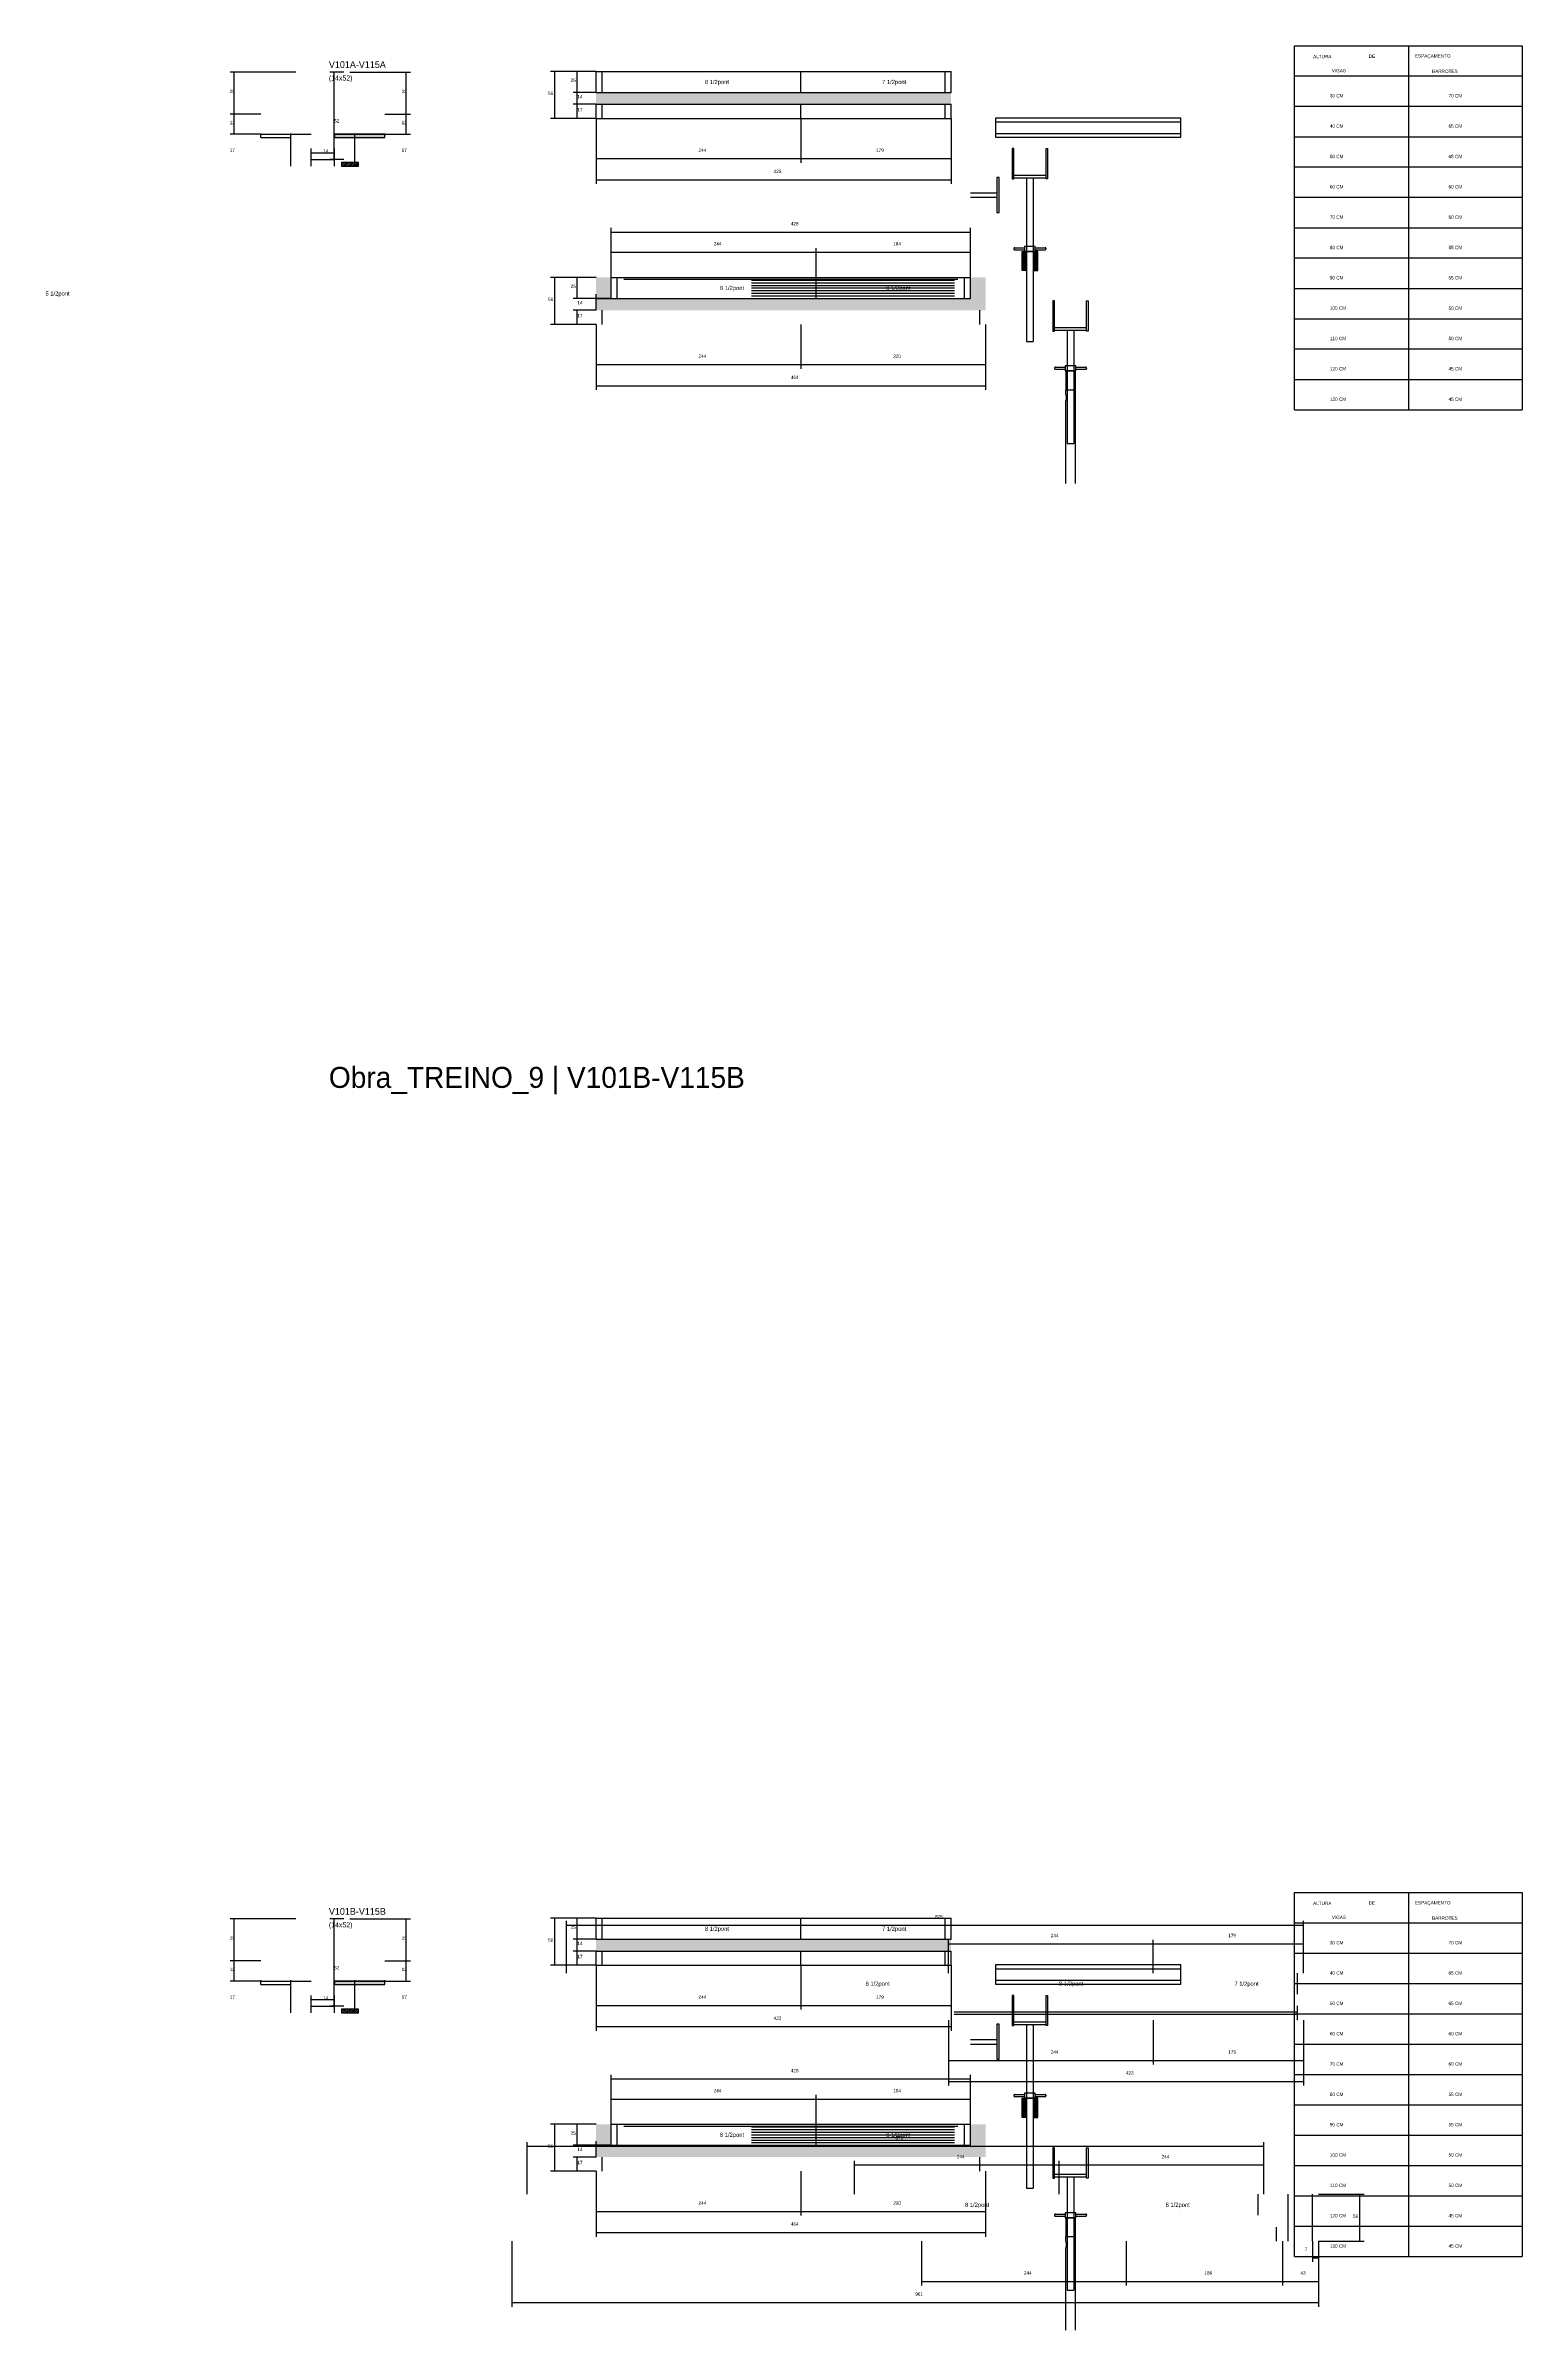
# Model space of a CAD drawing. Header units: metres. Extents: x -2848 to 22762, y -45195 to 1016.
# Drawn here: x 14063 to 15822, y -42290 to -39568 of the extents above; entities that cross this region are included whole.
import ezdxf

# ---------------------------------------------------------------- set-up
doc = ezdxf.new("R2010")
doc.units = ezdxf.units.M
for name, color, linetype in [('BARRA DE ANCORAGEM', 7, 'Continuous'), ('COTA', 4, 'Continuous'), ('Cota Seção (2x)', 4, 'Continuous'), ('Escoras', 2, 'Continuous'), ('Forcador', 251, 'Continuous'), ('GARFOS', 7, 'Continuous'), ('Hachura', 253, 'Continuous'), ('LABEL_ID', 3, 'Continuous'), ('Madeira', 126, 'Continuous'), ('NOMENCLATURA', 7, 'Continuous'), ('Painéis', 200, 'Continuous'), ('Perfil Metálico', 251, 'Continuous'), ('SARR_2.2x7', 40, 'Continuous'), ('Texto Seção', 7, 'Continuous')]:
    doc.layers.add(name, color=color, linetype=linetype)

msp = doc.modelspace()

# ---------------------------------------------------------------- hatches: boundary and pattern name
at = {"layer": 'COTA'}
h = msp.add_hatch(dxfattribs=at)
h.set_pattern_fill('AR-CONC', scale=0.03)
h.paths.add_polyline_path([(14718.4, -39624.2), (14718.4, -39638.2), (15141.4, -39638.2), (15141.4, -39624.2)])
h = msp.add_hatch(dxfattribs=at)
h.set_pattern_fill('AR-CONC', scale=0.03)
h.paths.add_polyline_path([(15164.4, -39869.6), (14736.4, -39869.6), (14736.4, -39844.6), (14718.4, -39844.6), (14718.4, -39883.6), (15182.4, -39883.6), (15182.4, -39844.6), (15164.4, -39844.6)])
h = msp.add_hatch(dxfattribs=at)
h.set_pattern_fill('AR-CONC', scale=0.03)
h.paths.add_polyline_path([(14718.4, -41824.2), (14718.4, -41838.2), (15141.4, -41838.2), (15141.4, -41824.2)])
h = msp.add_hatch(dxfattribs=at)
h.set_pattern_fill('AR-CONC', scale=0.03)
h.paths.add_polyline_path([(15164.4, -42069.6), (14736.4, -42069.6), (14736.4, -42044.6), (14718.4, -42044.6), (14718.4, -42083.6), (15182.4, -42083.6), (15182.4, -42044.6), (15164.4, -42044.6)])
at = {"layer": 'Hachura'}
h = msp.add_hatch(color=8, dxfattribs=at)
h.dxf.hatch_style = 1
h.paths.add_polyline_path([(14466.8, -39678), (14466.8, -39674), (14466.8, -39674), (14406.8, -39674), (14406.8, -39674), (14406.8, -39678), (14406.8, -39678), (14466.8, -39678)])
h = msp.add_hatch(dxfattribs=at)
h.set_pattern_fill('ANSI31', scale=0.5)
h.paths.add_polyline_path([(14435.2, -39712), (14435.2, -39707.6), (14435.2, -39707.6), (14415.2, -39707.6), (14415.2, -39707.6), (14415.2, -39712), (14415.2, -39712), (14435.2, -39712)])
h = msp.add_hatch(color=8, dxfattribs=at)
h.dxf.hatch_style = 1
h.paths.add_polyline_path([(14466.8, -41878), (14466.8, -41874), (14466.8, -41874), (14406.8, -41874), (14406.8, -41874), (14406.8, -41878), (14406.8, -41878), (14466.8, -41878)])
h = msp.add_hatch(dxfattribs=at)
h.set_pattern_fill('ANSI31', scale=0.5)
h.paths.add_polyline_path([(14435.2, -41912), (14435.2, -41907.6), (14435.2, -41907.6), (14415.2, -41907.6), (14415.2, -41907.6), (14415.2, -41912), (14415.2, -41912), (14435.2, -41912)])
at = {"layer": 'Perfil Metálico'}
h = msp.add_hatch(color=8, dxfattribs=at)
h.dxf.hatch_style = 1
h.paths.add_polyline_path([(15225.8, -39836.3), (15230.3, -39836.3), (15230.3, -39813.5), (15225.8, -39813.5)])
h = msp.add_hatch(color=8, dxfattribs=at)
h.dxf.hatch_style = 1
h.paths.add_polyline_path([(15240.2, -39836.3), (15244.7, -39836.3), (15244.7, -39813.5), (15240.2, -39813.5)])
h = msp.add_hatch(color=8, dxfattribs=at)
h.dxf.hatch_style = 1
h.paths.add_polyline_path([(15225.8, -42036.3), (15230.3, -42036.3), (15230.3, -42013.5), (15225.8, -42013.5)])
h = msp.add_hatch(color=8, dxfattribs=at)
h.dxf.hatch_style = 1
h.paths.add_polyline_path([(15240.2, -42036.3), (15244.7, -42036.3), (15244.7, -42013.5), (15240.2, -42013.5)])

# ---------------------------------------------------------------- linework, layer by layer
at = {"layer": 'BARRA DE ANCORAGEM'}
for p, q in [((15164.4, -39743.7), (15196, -39743.7)), ((15164.4, -39749), (15196, -39749)), ((15164.4, -41943.7), (15196, -41943.7)), ((15164.4, -41949), (15196, -41949))]:
    msp.add_line(p, q, dxfattribs=at)
for points in [[(15198.4, -39767.2), (15198.4, -39725.5), (15196, -39725.5), (15196, -39767.2)], [(15198.4, -41967.2), (15198.4, -41925.5), (15196, -41925.5), (15196, -41967.2)]]:
    msp.add_lwpolyline(points, close=True, dxfattribs=at)
at = {"layer": 'COTA'}
for p, q in [((14360.8, -39600), (14282.3, -39600)), ((14287.3, -39650), (14287.3, -39600)), ((14424.8, -39600), (14497.2, -39600)), ((14492.2, -39650), (14492.2, -39600)), ((14718.4, -39599.2), (14664.2, -39599.2)), ((14669.2, -39655.2), (14669.2, -39599.2)), ((14718.4, -39599.2), (14691, -39599.2)), ((14718.4, -39624.2), (14691, -39624.2)), ((14718.4, -39624.2), (14691, -39624.2)), ((14696, -39624.2), (14696, -39599.2)), ((14696, -39638.2), (14696, -39624.2)), ((14318.8, -39650), (14282.3, -39650)), ((14318.8, -39650), (14282.3, -39650)), ((14287.3, -39674), (14287.3, -39650)), ((14466.8, -39650), (14497.2, -39650)), ((14466.8, -39650), (14497.2, -39650)), ((14492.2, -39674), (14492.2, -39650)), ((14718.4, -39638.2), (14691, -39638.2)), ((14718.4, -39638.2), (14691, -39638.2)), ((14696, -39655.2), (14696, -39638.2)), ((14318.8, -39674), (14282.3, -39674)), ((14318.8, -39678), (14318.8, -39673)), ((14318.8, -39678), (14354.8, -39678)), ((14354.8, -39712), (14354.8, -39673)), ((14430.8, -39712), (14430.8, -39673)), ((14430.8, -39678), (14466.8, -39678)), ((14466.8, -39678), (14466.8, -39673)), ((14466.8, -39674), (14497.2, -39674)), ((14718.4, -39655.2), (14664.2, -39655.2)), ((14718.4, -39655.2), (14691, -39655.2)), ((14718.4, -39655.2), (14718.4, -39708)), ((14718.4, -39655.2), (14718.4, -39733.2)), ((14962.4, -39655.2), (14962.4, -39708)), ((14962.4, -39655.2), (14962.4, -39708)), ((15141.4, -39655.2), (15141.4, -39708)), ((15141.4, -39655.2), (15141.4, -39733.2)), ((14718.4, -39703), (14962.4, -39703)), ((14962.4, -39703), (15141.4, -39703)), ((14718.4, -39728.2), (15141.4, -39728.2)), ((14736.4, -39844.6), (14736.4, -39785.6)), ((15164.4, -39844.6), (15164.4, -39785.6)), ((14736.4, -39790.6), (15164.4, -39790.6)), ((14736.4, -39844.6), (14736.4, -39809.5)), ((14736.4, -39814.5), (14980.4, -39814.5)), ((14980.4, -39844.6), (14980.4, -39809.5)), ((14980.4, -39844.6), (14980.4, -39809.5)), ((14980.4, -39814.5), (15164.4, -39814.5)), ((15164.4, -39844.6), (15164.4, -39809.5)), ((14718.4, -39844.6), (14664.2, -39844.6)), ((14669.2, -39900.6), (14669.2, -39844.6)), ((14718.4, -39844.6), (14691, -39844.6)), ((14736.4, -39869.6), (14691, -39869.6)), ((14696, -39869.6), (14696, -39844.6)), ((14718.4, -39883.6), (14718.4, -39864.6)), ((14718.4, -39869.6), (14736.4, -39869.6)), ((14736.4, -39869.6), (14736.4, -39864.6)), ((14718.4, -39883.6), (14691, -39883.6)), ((14696, -39900.6), (14696, -39883.6)), ((14718.4, -39900.6), (14664.2, -39900.6)), ((14718.4, -39900.6), (14691, -39900.6)), ((14718.4, -39900.6), (14718.4, -39953.4)), ((14718.4, -39900.6), (14718.4, -39978.5)), ((14962.4, -39900.6), (14962.4, -39953.4)), ((14962.4, -39900.6), (14962.4, -39953.4)), ((15182.4, -39900.6), (15182.4, -39953.4)), ((15182.4, -39900.6), (15182.4, -39978.5)), ((14718.4, -39948.4), (14962.4, -39948.4)), ((14962.4, -39948.4), (15182.4, -39948.4)), ((14718.4, -39973.5), (15182.4, -39973.5)), ((14360.8, -41800), (14282.3, -41800)), ((14287.3, -41850), (14287.3, -41800)), ((14424.8, -41800), (14497.2, -41800)), ((14492.2, -41850), (14492.2, -41800)), ((14718.4, -41799.2), (14664.2, -41799.2)), ((14669.2, -41855.2), (14669.2, -41799.2)), ((14718.4, -41799.2), (14691, -41799.2)), ((14696, -41824.2), (14696, -41799.2)), ((14683.1, -41864.6), (14683.1, -41802.3)), ((14683.1, -41807.3), (15561.1, -41807.3)), ((14718.4, -41824.2), (14691, -41824.2)), ((14718.4, -41824.2), (14691, -41824.2)), ((14696, -41838.2), (14696, -41824.2)), ((15138.1, -41864.6), (15138.1, -41824.7)), ((15382.1, -41864.6), (15382.1, -41824.7)), ((15382.1, -41864.6), (15382.1, -41824.7)), ((15561.1, -41864.6), (15561.1, -41802.3)), ((15561.1, -41864.6), (15561.1, -41824.7)), ((14318.8, -41850), (14282.3, -41850)), ((14318.8, -41850), (14282.3, -41850)), ((14287.3, -41874), (14287.3, -41850)), ((14466.8, -41850), (14497.2, -41850)), ((14466.8, -41850), (14497.2, -41850)), ((14492.2, -41874), (14492.2, -41850)), ((14718.4, -41855.2), (14664.2, -41855.2)), ((14718.4, -41838.2), (14691, -41838.2)), ((14718.4, -41838.2), (14691, -41838.2)), ((14718.4, -41855.2), (14691, -41855.2)), ((14696, -41855.2), (14696, -41838.2)), ((14718.4, -41855.2), (14718.4, -41908)), ((14718.4, -41855.2), (14718.4, -41933.2)), ((14962.4, -41855.2), (14962.4, -41908)), ((14962.4, -41855.2), (14962.4, -41908)), ((15138.1, -41829.7), (15382.1, -41829.7)), ((15141.4, -41855.2), (15141.4, -41908)), ((15141.4, -41855.2), (15141.4, -41933.2)), ((15382.1, -41829.7), (15561.1, -41829.7)), ((14318.8, -41874), (14282.3, -41874)), ((14318.8, -41878), (14318.8, -41873)), ((14318.8, -41878), (14354.8, -41878)), ((14354.8, -41912), (14354.8, -41873)), ((14430.8, -41912), (14430.8, -41873)), ((14430.8, -41878), (14466.8, -41878)), ((14466.8, -41878), (14466.8, -41873)), ((14466.8, -41874), (14497.2, -41874)), ((14718.4, -41903), (14962.4, -41903)), ((14962.4, -41903), (15141.4, -41903)), ((14718.4, -41928.2), (15141.4, -41928.2)), ((15138.1, -41920.6), (15138.1, -41973.4)), ((15138.1, -41920.6), (15138.1, -41998.5)), ((15382.1, -41920.6), (15382.1, -41973.4)), ((15382.1, -41920.6), (15382.1, -41973.4)), ((15561.1, -41920.6), (15561.1, -41973.4)), ((15561.1, -41920.6), (15561.1, -41998.5)), ((14736.4, -42044.6), (14736.4, -41985.6)), ((14736.4, -41990.6), (15164.4, -41990.6)), ((15138.1, -41968.4), (15382.1, -41968.4)), ((15164.4, -42044.6), (15164.4, -41985.6)), ((15382.1, -41968.4), (15561.1, -41968.4)), ((14736.4, -42044.6), (14736.4, -42009.5)), ((14736.4, -42014.5), (14980.4, -42014.5)), ((14980.4, -42044.6), (14980.4, -42009.5)), ((14980.4, -42044.6), (14980.4, -42009.5)), ((14980.4, -42014.5), (15164.4, -42014.5)), ((15138.1, -41993.5), (15561.1, -41993.5)), ((15164.4, -42044.6), (15164.4, -42009.5)), ((14718.4, -42044.6), (14664.2, -42044.6)), ((14669.2, -42100.6), (14669.2, -42044.6)), ((14718.4, -42044.6), (14691, -42044.6)), ((14696, -42069.6), (14696, -42044.6)), ((14636.1, -42128), (14636.1, -42065.7)), ((14636.1, -42070.7), (15514.1, -42070.7)), ((14736.4, -42069.6), (14691, -42069.6)), ((14718.4, -42083.6), (14718.4, -42064.6)), ((14718.4, -42069.6), (14736.4, -42069.6)), ((14736.4, -42069.6), (14736.4, -42064.6)), ((15514.1, -42128), (15514.1, -42065.7)), ((14718.4, -42100.6), (14664.2, -42100.6)), ((14718.4, -42083.6), (14691, -42083.6)), ((14718.4, -42100.6), (14691, -42100.6)), ((14696, -42100.6), (14696, -42083.6)), ((14718.4, -42100.6), (14718.4, -42153.4)), ((14718.4, -42100.6), (14718.4, -42178.5)), ((14962.4, -42100.6), (14962.4, -42153.4)), ((14962.4, -42100.6), (14962.4, -42153.4)), ((15026.1, -42128), (15026.1, -42088)), ((15026.1, -42093), (15270.1, -42093)), ((15182.4, -42100.6), (15182.4, -42153.4)), ((15182.4, -42100.6), (15182.4, -42178.5)), ((15270.1, -42128), (15270.1, -42088)), ((15270.1, -42128), (15270.1, -42088)), ((15270.1, -42093), (15514.1, -42093)), ((15514.1, -42128), (15514.1, -42088)), ((15579.1, -42128), (15633.3, -42128)), ((15628.3, -42184), (15628.3, -42128)), ((14718.4, -42148.4), (14962.4, -42148.4)), ((14962.4, -42148.4), (15182.4, -42148.4)), ((14718.4, -42173.5), (15182.4, -42173.5)), ((14618.1, -42184), (14618.1, -42261.9)), ((15106.1, -42184), (15106.1, -42236.7)), ((15350.1, -42184), (15350.1, -42236.7)), ((15350.1, -42184), (15350.1, -42236.7)), ((15536.1, -42184), (15536.1, -42236.7)), ((15536.1, -42184), (15536.1, -42236.7)), ((15572.1, -42184), (15572.1, -42208.6)), ((15572.1, -42203.6), (15579.1, -42203.6)), ((15579.1, -42184), (15633.3, -42184)), ((15579.1, -42184), (15579.1, -42261.9)), ((15579.1, -42184), (15579.1, -42208.6)), ((15579.1, -42184), (15579.1, -42236.7)), ((15106.1, -42231.7), (15350.1, -42231.7)), ((15350.1, -42231.7), (15536.1, -42231.7)), ((15536.1, -42231.7), (15579.1, -42231.7)), ((14618.1, -42256.9), (15579.1, -42256.9))]:
    msp.add_line(p, q, dxfattribs=at)
at = {"layer": 'Cota Seção (2x)'}
for p, q in [((14417.8, -39600), (14401.3, -39600)), ((14406.3, -39704), (14406.3, -39600)), ((14378.8, -39712), (14378.8, -39691)), ((14378.8, -39696), (14406.8, -39696)), ((14417.8, -39704), (14401.3, -39704)), ((14406.8, -39712), (14406.8, -39691)), ((14417.8, -41800), (14401.3, -41800)), ((14406.3, -41904), (14406.3, -41800)), ((14378.8, -41912), (14378.8, -41891)), ((14378.8, -41896), (14406.8, -41896)), ((14417.8, -41904), (14401.3, -41904)), ((14406.8, -41912), (14406.8, -41891))]:
    msp.add_line(p, q, dxfattribs=at)
at = {"layer": 'Escoras'}
for p, q in [((15240.9, -39813.5), (15229.6, -39813.5)), ((15289.3, -39955.9), (15278.1, -39955.9)), ((15278.1, -39955.9), (15278.1, -39978.4)), ((15278.1, -39978.4), (15289.3, -39978.4)), ((15278.1, -39984), (15278.1, -39978.4)), ((15289.3, -39955.9), (15289.3, -40090)), ((15278.34, -39984.62), (15278.06, -39984.02)), ((15278.06, -39991.67), (15278.34, -39991.07)), ((15278.1, -40090), (15278.1, -39991.7)), ((15278.56, -39985.25), (15278.34, -39984.62)), ((15278.34, -39991.07), (15278.56, -39990.45)), ((15278.74, -39985.88), (15278.56, -39985.25)), ((15278.56, -39990.45), (15278.74, -39989.81)), ((15278.87, -39986.53), (15278.74, -39985.88)), ((15278.74, -39989.81), (15278.87, -39989.17)), ((15278.95, -39987.19), (15278.87, -39986.53)), ((15278.87, -39989.17), (15278.95, -39988.51)), ((15278.97, -39987.85), (15278.95, -39987.19)), ((15278.95, -39988.51), (15278.97, -39987.85)), ((15240.9, -42013.5), (15229.6, -42013.5)), ((15289.3, -42155.9), (15278.1, -42155.9)), ((15278.1, -42155.9), (15278.1, -42178.4)), ((15289.3, -42155.9), (15289.3, -42290)), ((15278.1, -42178.4), (15289.3, -42178.4)), ((15278.1, -42184), (15278.1, -42178.4)), ((15278.34, -42184.62), (15278.06, -42184.02)), ((15278.06, -42191.67), (15278.34, -42191.07)), ((15278.1, -42290), (15278.1, -42191.7)), ((15278.56, -42185.25), (15278.34, -42184.62)), ((15278.34, -42191.07), (15278.56, -42190.45)), ((15278.74, -42185.88), (15278.56, -42185.25)), ((15278.56, -42190.45), (15278.74, -42189.81)), ((15278.87, -42186.53), (15278.74, -42185.88)), ((15278.74, -42189.81), (15278.87, -42189.17)), ((15278.95, -42187.19), (15278.87, -42186.53)), ((15278.87, -42189.17), (15278.95, -42188.51)), ((15278.97, -42187.85), (15278.95, -42187.19)), ((15278.95, -42188.51), (15278.97, -42187.85))]:
    msp.add_line(p, q, dxfattribs=at)
at = {"layer": 'Forcador'}
for p, q in [((15216.1, -39722.6), (15254.4, -39722.6)), ((15216.1, -39725.8), (15254.4, -39725.8)), ((15231.3, -39725.8), (15231.3, -39836.3)), ((15239.2, -39725.8), (15239.2, -39836.3)), ((15216.1, -39810.2), (15216.1, -39810.6)), ((15216.12, -39810.04), (15216.11, -39810.17)), ((15216.11, -39810.62), (15216.12, -39810.76)), ((15216.14, -39809.91), (15216.12, -39810.04)), ((15216.12, -39810.76), (15216.14, -39810.89)), ((15216.19, -39809.79), (15216.14, -39809.91)), ((15216.14, -39810.89), (15216.19, -39811.01)), ((15216.25, -39809.67), (15216.19, -39809.79)), ((15216.19, -39811.01), (15216.25, -39811.13)), ((15216.32, -39809.56), (15216.25, -39809.67)), ((15216.25, -39811.13), (15216.32, -39811.24)), ((15216.41, -39809.46), (15216.32, -39809.56)), ((15216.32, -39811.24), (15216.41, -39811.34)), ((15216.51, -39809.37), (15216.41, -39809.46)), ((15216.41, -39811.34), (15216.51, -39811.43)), ((15216.62, -39809.3), (15216.51, -39809.37)), ((15216.51, -39811.43), (15216.62, -39811.5)), ((15216.74, -39809.24), (15216.62, -39809.3)), ((15216.62, -39811.5), (15216.74, -39811.56)), ((15216.86, -39809.2), (15216.74, -39809.24)), ((15216.74, -39811.56), (15216.86, -39811.6)), ((15216.99, -39809.17), (15216.86, -39809.2)), ((15216.86, -39811.6), (15216.99, -39811.63)), ((15217.12, -39809.16), (15216.99, -39809.17)), ((15216.99, -39811.63), (15217.12, -39811.64)), ((15217.1, -39809.2), (15228.9, -39809.2)), ((15217.1, -39811.6), (15228.9, -39811.6)), ((15241.5, -39809.2), (15253.3, -39809.2)), ((15241.5, -39811.6), (15253.3, -39811.6)), ((15253.48, -39809.17), (15253.35, -39809.16)), ((15253.35, -39811.64), (15253.48, -39811.63)), ((15253.61, -39809.2), (15253.48, -39809.17)), ((15253.48, -39811.63), (15253.61, -39811.6)), ((15253.73, -39809.24), (15253.61, -39809.2)), ((15253.61, -39811.6), (15253.73, -39811.56)), ((15253.85, -39809.3), (15253.73, -39809.24)), ((15253.73, -39811.56), (15253.85, -39811.5)), ((15253.96, -39809.37), (15253.85, -39809.3)), ((15253.85, -39811.5), (15253.96, -39811.43)), ((15254.06, -39809.46), (15253.96, -39809.37)), ((15253.96, -39811.43), (15254.06, -39811.34)), ((15254.15, -39809.56), (15254.06, -39809.46)), ((15254.06, -39811.34), (15254.15, -39811.24)), ((15254.22, -39809.67), (15254.15, -39809.56)), ((15254.15, -39811.24), (15254.22, -39811.13)), ((15254.28, -39809.79), (15254.22, -39809.67)), ((15254.22, -39811.13), (15254.28, -39811.01)), ((15254.33, -39809.91), (15254.28, -39809.79)), ((15254.28, -39811.01), (15254.33, -39810.89)), ((15254.35, -39810.04), (15254.33, -39809.91)), ((15254.33, -39810.89), (15254.35, -39810.76)), ((15254.36, -39810.17), (15254.35, -39810.04)), ((15254.35, -39810.76), (15254.36, -39810.62)), ((15254.4, -39810.2), (15254.4, -39810.6)), ((15231.3, -39836.3), (15231.3, -39859.1)), ((15239.2, -39836.3), (15239.2, -39859.1)), ((15231.3, -39859.1), (15231.3, -39920.8)), ((15239.2, -39859.1), (15239.2, -39920.8)), ((15231.3, -39920.8), (15239.2, -39920.8)), ((15264.6, -39904.1), (15302.8, -39904.1)), ((15264.6, -39907.3), (15302.8, -39907.3)), ((15279.7, -39907.3), (15279.7, -40042.3)), ((15287.6, -39907.3), (15287.6, -40042.3)), ((15265.19, -39951.59), (15265.07, -39951.65)), ((15265.31, -39951.55), (15265.19, -39951.59)), ((15265.44, -39951.52), (15265.31, -39951.55)), ((15265.57, -39951.51), (15265.44, -39951.52)), ((15265.6, -39951.5), (15277.4, -39951.5)), ((15290, -39951.5), (15301.8, -39951.5)), ((15301.93, -39951.52), (15301.8, -39951.51)), ((15302.06, -39951.55), (15301.93, -39951.52)), ((15302.19, -39951.59), (15302.06, -39951.55)), ((15302.31, -39951.65), (15302.19, -39951.59)), ((15264.57, -39952.39), (15264.56, -39952.52)), ((15264.56, -39952.97), (15264.57, -39953.11)), ((15264.6, -39952.26), (15264.57, -39952.39)), ((15264.57, -39953.11), (15264.6, -39953.24)), ((15264.64, -39952.14), (15264.6, -39952.26)), ((15264.6, -39952.5), (15264.6, -39953)), ((15264.6, -39953.24), (15264.64, -39953.36)), ((15264.7, -39952.02), (15264.64, -39952.14)), ((15264.64, -39953.36), (15264.7, -39953.48)), ((15264.77, -39951.91), (15264.7, -39952.02)), ((15264.7, -39953.48), (15264.77, -39953.59)), ((15264.86, -39951.81), (15264.77, -39951.91)), ((15264.77, -39953.59), (15264.86, -39953.69)), ((15264.96, -39951.72), (15264.86, -39951.81)), ((15264.86, -39953.69), (15264.96, -39953.78)), ((15265.07, -39951.65), (15264.96, -39951.72)), ((15264.96, -39953.78), (15265.07, -39953.85)), ((15265.07, -39953.85), (15265.19, -39953.91)), ((15265.19, -39953.91), (15265.31, -39953.95)), ((15265.31, -39953.95), (15265.44, -39953.98)), ((15265.44, -39953.98), (15265.57, -39953.99)), ((15265.6, -39954), (15277.4, -39954)), ((15290, -39954), (15301.8, -39954)), ((15301.8, -39953.99), (15301.93, -39953.98)), ((15301.93, -39953.98), (15302.06, -39953.95)), ((15302.06, -39953.95), (15302.19, -39953.91)), ((15302.19, -39953.91), (15302.31, -39953.85)), ((15302.42, -39951.72), (15302.31, -39951.65)), ((15302.31, -39953.85), (15302.42, -39953.78)), ((15302.52, -39951.81), (15302.42, -39951.72)), ((15302.42, -39953.78), (15302.52, -39953.69)), ((15302.6, -39951.91), (15302.52, -39951.81)), ((15302.52, -39953.69), (15302.6, -39953.59)), ((15302.68, -39952.02), (15302.6, -39951.91)), ((15302.6, -39953.59), (15302.68, -39953.48)), ((15302.73, -39952.14), (15302.68, -39952.02)), ((15302.68, -39953.48), (15302.73, -39953.36)), ((15302.78, -39952.26), (15302.73, -39952.14)), ((15302.73, -39953.36), (15302.78, -39953.24)), ((15302.8, -39952.39), (15302.78, -39952.26)), ((15302.78, -39953.24), (15302.8, -39953.11)), ((15302.81, -39952.52), (15302.8, -39952.39)), ((15302.8, -39952.5), (15302.8, -39953)), ((15302.8, -39953.11), (15302.81, -39952.97)), ((15279.7, -40042.3), (15287.6, -40042.3)), ((15216.1, -41922.6), (15254.4, -41922.6)), ((15216.1, -41925.8), (15254.4, -41925.8)), ((15231.3, -41925.8), (15231.3, -42036.3)), ((15239.2, -41925.8), (15239.2, -42036.3)), ((15216.1, -42010.2), (15216.1, -42010.6)), ((15216.12, -42010.04), (15216.11, -42010.17)), ((15216.11, -42010.62), (15216.12, -42010.76)), ((15216.14, -42009.91), (15216.12, -42010.04)), ((15216.12, -42010.76), (15216.14, -42010.89)), ((15216.19, -42009.79), (15216.14, -42009.91)), ((15216.14, -42010.89), (15216.19, -42011.01)), ((15216.25, -42009.67), (15216.19, -42009.79)), ((15216.19, -42011.01), (15216.25, -42011.13)), ((15216.32, -42009.56), (15216.25, -42009.67)), ((15216.25, -42011.13), (15216.32, -42011.24)), ((15216.41, -42009.46), (15216.32, -42009.56)), ((15216.32, -42011.24), (15216.41, -42011.34)), ((15216.51, -42009.37), (15216.41, -42009.46)), ((15216.41, -42011.34), (15216.51, -42011.43)), ((15216.62, -42009.3), (15216.51, -42009.37)), ((15216.51, -42011.43), (15216.62, -42011.5)), ((15216.74, -42009.24), (15216.62, -42009.3)), ((15216.62, -42011.5), (15216.74, -42011.56)), ((15216.86, -42009.2), (15216.74, -42009.24)), ((15216.74, -42011.56), (15216.86, -42011.6)), ((15216.99, -42009.17), (15216.86, -42009.2)), ((15216.86, -42011.6), (15216.99, -42011.63)), ((15217.12, -42009.16), (15216.99, -42009.17)), ((15216.99, -42011.63), (15217.12, -42011.64)), ((15217.1, -42009.2), (15228.9, -42009.2)), ((15217.1, -42011.6), (15228.9, -42011.6)), ((15241.5, -42009.2), (15253.3, -42009.2)), ((15241.5, -42011.6), (15253.3, -42011.6)), ((15253.48, -42009.17), (15253.35, -42009.16)), ((15253.35, -42011.64), (15253.48, -42011.63)), ((15253.61, -42009.2), (15253.48, -42009.17)), ((15253.48, -42011.63), (15253.61, -42011.6)), ((15253.73, -42009.24), (15253.61, -42009.2)), ((15253.61, -42011.6), (15253.73, -42011.56)), ((15253.85, -42009.3), (15253.73, -42009.24)), ((15253.73, -42011.56), (15253.85, -42011.5)), ((15253.96, -42009.37), (15253.85, -42009.3)), ((15253.85, -42011.5), (15253.96, -42011.43)), ((15254.06, -42009.46), (15253.96, -42009.37)), ((15253.96, -42011.43), (15254.06, -42011.34)), ((15254.15, -42009.56), (15254.06, -42009.46)), ((15254.06, -42011.34), (15254.15, -42011.24)), ((15254.22, -42009.67), (15254.15, -42009.56)), ((15254.15, -42011.24), (15254.22, -42011.13)), ((15254.28, -42009.79), (15254.22, -42009.67)), ((15254.22, -42011.13), (15254.28, -42011.01)), ((15254.33, -42009.91), (15254.28, -42009.79)), ((15254.28, -42011.01), (15254.33, -42010.89)), ((15254.35, -42010.04), (15254.33, -42009.91)), ((15254.33, -42010.89), (15254.35, -42010.76)), ((15254.36, -42010.17), (15254.35, -42010.04)), ((15254.35, -42010.76), (15254.36, -42010.62)), ((15254.4, -42010.2), (15254.4, -42010.6)), ((15231.3, -42036.3), (15231.3, -42059.1)), ((15239.2, -42036.3), (15239.2, -42059.1)), ((15231.3, -42059.1), (15231.3, -42120.8)), ((15239.2, -42059.1), (15239.2, -42120.8)), ((15231.3, -42120.8), (15239.2, -42120.8)), ((15264.6, -42104.1), (15302.8, -42104.1)), ((15264.6, -42107.3), (15302.8, -42107.3)), ((15279.7, -42107.3), (15279.7, -42242.3)), ((15287.6, -42107.3), (15287.6, -42242.3)), ((15264.57, -42152.39), (15264.56, -42152.52)), ((15264.56, -42152.97), (15264.57, -42153.11)), ((15264.6, -42152.26), (15264.57, -42152.39)), ((15264.57, -42153.11), (15264.6, -42153.24)), ((15264.64, -42152.14), (15264.6, -42152.26)), ((15264.6, -42152.5), (15264.6, -42153)), ((15264.6, -42153.24), (15264.64, -42153.36)), ((15264.7, -42152.02), (15264.64, -42152.14)), ((15264.64, -42153.36), (15264.7, -42153.48)), ((15264.77, -42151.91), (15264.7, -42152.02)), ((15264.7, -42153.48), (15264.77, -42153.59)), ((15264.86, -42151.81), (15264.77, -42151.91)), ((15264.77, -42153.59), (15264.86, -42153.69)), ((15264.96, -42151.72), (15264.86, -42151.81)), ((15264.86, -42153.69), (15264.96, -42153.78)), ((15265.07, -42151.65), (15264.96, -42151.72)), ((15264.96, -42153.78), (15265.07, -42153.85)), ((15265.19, -42151.59), (15265.07, -42151.65)), ((15265.07, -42153.85), (15265.19, -42153.91)), ((15265.31, -42151.55), (15265.19, -42151.59)), ((15265.19, -42153.91), (15265.31, -42153.95)), ((15265.44, -42151.52), (15265.31, -42151.55)), ((15265.31, -42153.95), (15265.44, -42153.98)), ((15265.57, -42151.51), (15265.44, -42151.52)), ((15265.44, -42153.98), (15265.57, -42153.99)), ((15265.6, -42151.5), (15277.4, -42151.5)), ((15265.6, -42154), (15277.4, -42154)), ((15290, -42151.5), (15301.8, -42151.5)), ((15290, -42154), (15301.8, -42154)), ((15301.93, -42151.52), (15301.8, -42151.51)), ((15301.8, -42153.99), (15301.93, -42153.98)), ((15302.06, -42151.55), (15301.93, -42151.52)), ((15301.93, -42153.98), (15302.06, -42153.95)), ((15302.19, -42151.59), (15302.06, -42151.55)), ((15302.06, -42153.95), (15302.19, -42153.91)), ((15302.31, -42151.65), (15302.19, -42151.59)), ((15302.19, -42153.91), (15302.31, -42153.85)), ((15302.42, -42151.72), (15302.31, -42151.65)), ((15302.31, -42153.85), (15302.42, -42153.78)), ((15302.52, -42151.81), (15302.42, -42151.72)), ((15302.42, -42153.78), (15302.52, -42153.69)), ((15302.6, -42151.91), (15302.52, -42151.81)), ((15302.52, -42153.69), (15302.6, -42153.59)), ((15302.68, -42152.02), (15302.6, -42151.91)), ((15302.6, -42153.59), (15302.68, -42153.48)), ((15302.73, -42152.14), (15302.68, -42152.02)), ((15302.68, -42153.48), (15302.73, -42153.36)), ((15302.78, -42152.26), (15302.73, -42152.14)), ((15302.73, -42153.36), (15302.78, -42153.24)), ((15302.8, -42152.39), (15302.78, -42152.26)), ((15302.78, -42153.24), (15302.8, -42153.11)), ((15302.81, -42152.52), (15302.8, -42152.39)), ((15302.8, -42152.5), (15302.8, -42153)), ((15302.8, -42153.11), (15302.81, -42152.97)), ((15279.7, -42242.3), (15287.6, -42242.3))]:
    msp.add_line(p, q, dxfattribs=at)
for points in [[(15214.2, -39691.1), (15214.2, -39727.1), (15216.1, -39727.1), (15216.1, -39691.1)], [(15256.3, -39691.1), (15256.3, -39727.1), (15254.4, -39727.1), (15254.4, -39691.1)], [(15228.9, -39807.7), (15228.9, -39813.5), (15241.5, -39813.5), (15241.5, -39807.7)], [(15262.6, -39872.6), (15262.6, -39908.6), (15264.6, -39908.6), (15264.6, -39872.6)], [(15304.7, -39872.6), (15304.7, -39908.6), (15302.8, -39908.6), (15302.8, -39872.6)], [(15277.4, -39950), (15277.4, -39955.9), (15290, -39955.9), (15290, -39950)], [(15214.2, -41891.1), (15214.2, -41927.1), (15216.1, -41927.1), (15216.1, -41891.1)], [(15256.3, -41891.1), (15256.3, -41927.1), (15254.4, -41927.1), (15254.4, -41891.1)], [(15228.9, -42007.7), (15228.9, -42013.5), (15241.5, -42013.5), (15241.5, -42007.7)], [(15262.6, -42072.6), (15262.6, -42108.6), (15264.6, -42108.6), (15264.6, -42072.6)], [(15304.7, -42072.6), (15304.7, -42108.6), (15302.8, -42108.6), (15302.8, -42072.6)], [(15277.4, -42150), (15277.4, -42155.9), (15290, -42155.9), (15290, -42150)]]:
    msp.add_lwpolyline(points, close=True, dxfattribs=at)
at = {"layer": 'GARFOS'}
for p, q in [((15550.4, -40002.1), (15550.4, -39568.5)), ((15550.4, -39568.5), (15821.9, -39568.5)), ((15686.1, -39568.5), (15686.1, -40002.1)), ((15821.9, -39568.5), (15821.9, -40002.1)), ((15550.4, -39604.6), (15821.9, -39604.6)), ((15550.4, -39640.7), (15821.9, -39640.7)), ((15550.4, -39676.9), (15821.9, -39676.9)), ((15550.4, -39713), (15821.9, -39713)), ((15550.4, -39749.1), (15821.9, -39749.1)), ((15550.4, -39785.3), (15821.9, -39785.3)), ((15550.4, -39821.4), (15821.9, -39821.4)), ((15550.4, -39857.6), (15821.9, -39857.6)), ((15550.4, -39893.7), (15821.9, -39893.7)), ((15550.4, -39929.8), (15821.9, -39929.8)), ((15550.4, -39966), (15821.9, -39966)), ((15550.4, -40002.1), (15821.9, -40002.1)), ((15550.4, -42202.1), (15550.4, -41768.5)), ((15550.4, -41768.5), (15821.9, -41768.5)), ((15686.1, -41768.5), (15686.1, -42202.1)), ((15821.9, -41768.5), (15821.9, -42202.1)), ((15550.4, -41804.6), (15821.9, -41804.6)), ((15550.4, -41840.7), (15821.9, -41840.7)), ((15550.4, -41876.9), (15821.9, -41876.9)), ((15550.4, -41913), (15821.9, -41913)), ((15550.4, -41949.1), (15821.9, -41949.1)), ((15550.4, -41985.3), (15821.9, -41985.3)), ((15550.4, -42021.4), (15821.9, -42021.4)), ((15550.4, -42057.6), (15821.9, -42057.6)), ((15550.4, -42093.7), (15821.9, -42093.7)), ((15550.4, -42129.8), (15821.9, -42129.8)), ((15550.4, -42166), (15821.9, -42166)), ((15550.4, -42202.1), (15821.9, -42202.1))]:
    msp.add_line(p, q, dxfattribs=at)
at = {"layer": 'Madeira'}
for points in [[(14435.2, -39712), (14435.2, -39707.6), (14415.2, -39707.6), (14415.2, -39712)], [(14435.2, -41912), (14435.2, -41907.6), (14415.2, -41907.6), (14415.2, -41912)]]:
    msp.add_lwpolyline(points, close=True, dxfattribs=at)
at = {"layer": 'Painéis'}
for p, q in [((14718.4, -39599.2), (15141.4, -39599.2)), ((14718.4, -39624.2), (14718.4, -39599.2)), ((14718.4, -39624.2), (15141.4, -39624.2)), ((14962.4, -39624.2), (14962.4, -39599.2)), ((15141.4, -39624.2), (15141.4, -39599.2)), ((14718.4, -39638.2), (15141.4, -39638.2)), ((14718.4, -39655.2), (14718.4, -39638.2)), ((14962.4, -39655.2), (14962.4, -39638.2)), ((15141.4, -39655.2), (15141.4, -39638.2)), ((14318.8, -39674), (14378.8, -39674)), ((14406.8, -39674), (14466.8, -39674)), ((14718.4, -39655.2), (15141.4, -39655.2)), ((14378.8, -39704), (14406.8, -39704)), ((14736.4, -39844.6), (15164.4, -39844.6)), ((14736.4, -39869.6), (14736.4, -39844.6)), ((14736.4, -39869.6), (15164.4, -39869.6)), ((14980.4, -39869.6), (14980.4, -39844.6)), ((15164.4, -39869.6), (15164.4, -39844.6)), ((14718.4, -41799.2), (15141.4, -41799.2)), ((14718.4, -41824.2), (14718.4, -41799.2)), ((14962.4, -41824.2), (14962.4, -41799.2)), ((15141.4, -41824.2), (15141.4, -41799.2)), ((14718.4, -41824.2), (15141.4, -41824.2)), ((14718.4, -41838.2), (15141.4, -41838.2)), ((14718.4, -41855.2), (14718.4, -41838.2)), ((14718.4, -41855.2), (15141.4, -41855.2)), ((14962.4, -41855.2), (14962.4, -41838.2)), ((15141.4, -41855.2), (15141.4, -41838.2)), ((14318.8, -41874), (14378.8, -41874)), ((14406.8, -41874), (14466.8, -41874)), ((14378.8, -41904), (14406.8, -41904)), ((14736.4, -42044.6), (15164.4, -42044.6)), ((14736.4, -42069.6), (14736.4, -42044.6)), ((14980.4, -42069.6), (14980.4, -42044.6)), ((15164.4, -42069.6), (15164.4, -42044.6)), ((14736.4, -42069.6), (15164.4, -42069.6))]:
    msp.add_line(p, q, dxfattribs=at)
for points in [[(14466.8, -39678), (14466.8, -39674), (14406.8, -39674), (14406.8, -39678)], [(14466.8, -41878), (14466.8, -41874), (14406.8, -41874), (14406.8, -41878)]]:
    msp.add_lwpolyline(points, close=True, dxfattribs=at)
at = {"layer": 'Perfil Metálico'}
for p, q in [((15194.4, -39659.3), (15414.9, -39659.3)), ((15194.4, -39673.1), (15414.9, -39673.1)), ((15194.4, -41859.3), (15414.9, -41859.3)), ((15194.4, -41873.1), (15414.9, -41873.1))]:
    msp.add_line(p, q, dxfattribs=at)
for points in [[(15194.4, -39677.6), (15414.9, -39677.6), (15414.9, -39654.8), (15194.4, -39654.8)], [(15230.3, -39836.3), (15225.8, -39836.3), (15225.8, -39813.5), (15230.3, -39813.5)], [(15240.2, -39836.3), (15244.7, -39836.3), (15244.7, -39813.5), (15240.2, -39813.5)], [(15194.4, -41877.6), (15414.9, -41877.6), (15414.9, -41854.8), (15194.4, -41854.8)], [(15230.3, -42036.3), (15225.8, -42036.3), (15225.8, -42013.5), (15230.3, -42013.5)], [(15240.2, -42036.3), (15244.7, -42036.3), (15244.7, -42013.5), (15240.2, -42013.5)]]:
    msp.add_lwpolyline(points, close=True, dxfattribs=at)
at = {"layer": 'SARR_2.2x7'}
for p, q in [((14725.4, -39624.2), (14725.4, -39599.2)), ((15134.4, -39624.2), (15134.4, -39599.2)), ((14725.4, -39655.2), (14725.4, -39638.2)), ((15134.4, -39655.2), (15134.4, -39638.2)), ((14743.4, -39869.6), (14743.4, -39844.6)), ((14751.4, -39846.8), (14980.4, -39846.8)), ((14903.4, -39847.72), (15145.4, -39847.72)), ((14903.4, -39850.85), (15145.4, -39850.85)), ((14903.4, -39853.97), (15145.4, -39853.97)), ((14903.4, -39857.1), (15145.4, -39857.1)), ((14903.4, -39860.22), (15145.4, -39860.22)), ((14903.4, -39863.35), (15145.4, -39863.35)), ((14903.4, -39866.47), (15145.4, -39866.47)), ((14980.4, -39846.8), (15149.4, -39846.8)), ((15157.4, -39869.6), (15157.4, -39844.6)), ((14725.4, -39900.6), (14725.4, -39883.6)), ((15175.4, -39900.6), (15175.4, -39883.6)), ((14725.4, -41824.2), (14725.4, -41799.2)), ((15134.4, -41824.2), (15134.4, -41799.2)), ((14725.4, -41855.2), (14725.4, -41838.2)), ((15134.4, -41855.2), (15134.4, -41838.2)), ((15554.1, -41889.6), (15554.1, -41864.6)), ((15145.1, -41910.6), (15382.1, -41910.6)), ((15382.1, -41910.6), (15554.1, -41910.6)), ((15554.1, -41920.6), (15554.1, -41903.6)), ((15145.1, -41913.6), (15382.1, -41913.6)), ((15382.1, -41913.6), (15554.1, -41913.6)), ((14743.4, -42069.6), (14743.4, -42044.6)), ((14751.4, -42046.8), (14980.4, -42046.8)), ((14980.4, -42046.8), (15149.4, -42046.8)), ((15157.4, -42069.6), (15157.4, -42044.6)), ((14903.4, -42047.72), (15145.4, -42047.72)), ((14903.4, -42050.85), (15145.4, -42050.85)), ((14903.4, -42053.97), (15145.4, -42053.97)), ((14903.4, -42057.1), (15145.4, -42057.1)), ((14903.4, -42060.22), (15145.4, -42060.22)), ((14903.4, -42063.35), (15145.4, -42063.35)), ((14903.4, -42066.47), (15145.4, -42066.47)), ((14725.4, -42100.6), (14725.4, -42083.6)), ((15175.4, -42100.6), (15175.4, -42083.6)), ((15507.1, -42153), (15507.1, -42128)), ((15543.1, -42184), (15543.1, -42128)), ((15572.1, -42184), (15572.1, -42128)), ((15529.1, -42184), (15529.1, -42167))]:
    msp.add_line(p, q, dxfattribs=at)

# ---------------------------------------------------------------- texts
at = {"layer": 'COTA'}
for s, p in [('25', (14281.8, -39625)), ('25', (14486.7, -39625)), ('56', (14661.2, -39627.2)), ('25', (14688, -39611.7)), ('14', (14696, -39631.2)), ('17', (14696, -39646.7)), ('12', (14281.8, -39662)), ('12', (14486.7, -39662)), ('17', (14281.8, -39695)), ('17', (14486.7, -39695)), ('244', (14840.4, -39695)), ('179', (15051.9, -39695)), ('423', (14929.9, -39720.2)), ('428', (14950.4, -39782.6)), ('244', (14858.4, -39806.5)), ('184', (15072.4, -39806.5)), ('56', (14661.2, -39872.6)), ('25', (14688, -39857.1)), ('14', (14696, -39876.6)), ('17', (14696, -39892.1)), ('244', (14840.4, -39940.4)), ('220', (15072.4, -39940.4)), ('464', (14950.4, -39965.5)), ('878', (15122.1, -41799.3)), ('25', (14281.8, -41825)), ('25', (14486.7, -41825)), ('56', (14661.2, -41827.2)), ('25', (14688, -41811.7)), ('14', (14696, -41831.2)), ('244', (15260.1, -41821.7)), ('179', (15471.6, -41821.7)), ('17', (14696, -41846.7)), ('12', (14281.8, -41862)), ('12', (14486.7, -41862)), ('17', (14281.8, -41895)), ('17', (14486.7, -41895)), ('244', (14840.4, -41895)), ('179', (15051.9, -41895)), ('423', (14929.9, -41920.2)), ('244', (15260.1, -41960.4)), ('179', (15471.6, -41960.4)), ('428', (14950.4, -41982.6)), ('423', (15349.6, -41985.5)), ('244', (14858.4, -42006.5)), ('184', (15072.4, -42006.5)), ('56', (14661.2, -42072.6)), ('25', (14688, -42057.1)), ('14', (14696, -42076.6)), ('878', (15075.1, -42062.7)), ('17', (14696, -42092.1)), ('244', (15148.1, -42085)), ('244', (15392.1, -42085)), ('244', (14840.4, -42140.4)), ('220', (15072.4, -42140.4)), ('56', (15620.3, -42156)), ('464', (14950.4, -42165.5)), ('7', (15562.8, -42195.6)), ('244', (15228.1, -42223.7)), ('186', (15443.1, -42223.7)), ('43', (15557.6, -42223.7)), ('961', (15098.6, -42248.9))]:
    msp.add_text(s, height=4, dxfattribs=at).set_placement(p)
at = {"layer": 'Cota Seção (2x)'}
for s, p in [('52', (14406.3, -39660)), ('14', (14393.1, -39696)), ('52', (14406.3, -41860)), ('14', (14393.1, -41896))]:
    msp.add_text(s, height=4, dxfattribs=at).set_placement(p)
at = {"layer": 'GARFOS'}
for s, p in [('ALTURA   ', (15572.6, -39583.4)), ('VIGAS', (15594.9, -39600.1)), ('DE', (15638.9, -39583)), ('ESPAÇAMENTO', (15694, -39582.7)), ('BARROTES', (15714.4, -39601)), ('30 CM', (15592.6, -39630.2)), ('70 CM', (15734, -39630.2)), ('40 CM', (15592.6, -39666.3)), ('65 CM', (15734, -39666.3)), ('50 CM', (15592.6, -39702.5)), ('65 CM', (15734, -39702.5)), ('60 CM', (15592.6, -39738.6)), ('60 CM', (15734, -39738.6)), ('70 CM', (15592.6, -39774.7)), ('60 CM', (15734, -39774.7)), ('80 CM', (15592.6, -39810.9)), ('55 CM', (15734, -39810.9)), ('90 CM', (15592.6, -39847)), ('55 CM', (15734, -39847)), ('100 CM', (15592.6, -39883.1)), ('50 CM', (15734, -39883.1)), ('110 CM', (15592.6, -39919.3)), ('50 CM', (15734, -39919.3)), ('120 CM', (15592.6, -39955.4)), ('45 CM', (15734, -39955.4)), ('130 CM', (15592.6, -39991.6)), ('45 CM', (15734, -39991.6)), ('ALTURA   ', (15572.6, -41783.4)), ('VIGAS', (15594.9, -41800.1)), ('DE', (15638.9, -41783)), ('ESPAÇAMENTO', (15694, -41782.7)), ('BARROTES', (15714.4, -41801)), ('30 CM', (15592.6, -41830.2)), ('70 CM', (15734, -41830.2)), ('40 CM', (15592.6, -41866.3)), ('65 CM', (15734, -41866.3)), ('50 CM', (15592.6, -41902.5)), ('65 CM', (15734, -41902.5)), ('60 CM', (15592.6, -41938.6)), ('60 CM', (15734, -41938.6)), ('70 CM', (15592.6, -41974.7)), ('60 CM', (15734, -41974.7)), ('80 CM', (15592.6, -42010.9)), ('55 CM', (15734, -42010.9)), ('90 CM', (15592.6, -42047)), ('55 CM', (15734, -42047)), ('100 CM', (15592.6, -42083.1)), ('50 CM', (15734, -42083.1)), ('110 CM', (15592.6, -42119.3)), ('50 CM', (15734, -42119.3)), ('120 CM', (15592.6, -42155.4)), ('45 CM', (15734, -42155.4)), ('130 CM', (15592.6, -42191.6)), ('45 CM', (15734, -42191.6))]:
    msp.add_text(s, height=4, dxfattribs=at).set_placement(p)
at = {"layer": 'LABEL_ID'}
msp.add_text('Obra_TREINO_9 | V101B-V115B', height=25, dxfattribs=at).set_placement((14400, -40810))
at = {"layer": 'NOMENCLATURA'}
for s, p in [('8 1/2pont', (14847.9, -39614.2)), ('7 1/2pont', (15059.1, -39614.2)), ('5 1/2pont', (14062.3, -39866.2)), ('8 1/2pont', (14865.9, -39859.6)), ('8 1/2pont', (15064.1, -39859.6)), ('8 1/2pont', (14847.9, -41814.2)), ('7 1/2pont', (15059.1, -41814.2)), ('8 1/2pont', (15039.4, -41879.6)), ('8 1/2pont', (15269.9, -41879.6)), ('7 1/2pont', (15478.9, -41879.6)), ('8 1/2pont', (14865.9, -42059.6)), ('8 1/2pont', (15064.1, -42059.6)), ('8 1/2pont', (15157.9, -42143)), ('8 1/2pont', (15396.9, -42143))]:
    msp.add_text(s, height=5, dxfattribs=at).set_placement(p)
at = {"layer": 'Texto Seção'}
for s, height, p in [('V101A-V115A', 8, (14400, -39595)), ('(14x52)', 6, (14400, -39610)), ('V101B-V115B', 8, (14400, -41795)), ('(14x52)', 6, (14400, -41810))]:
    msp.add_text(s, height=height, dxfattribs=at).set_placement(p)

doc.saveas('drawing.dxf')
